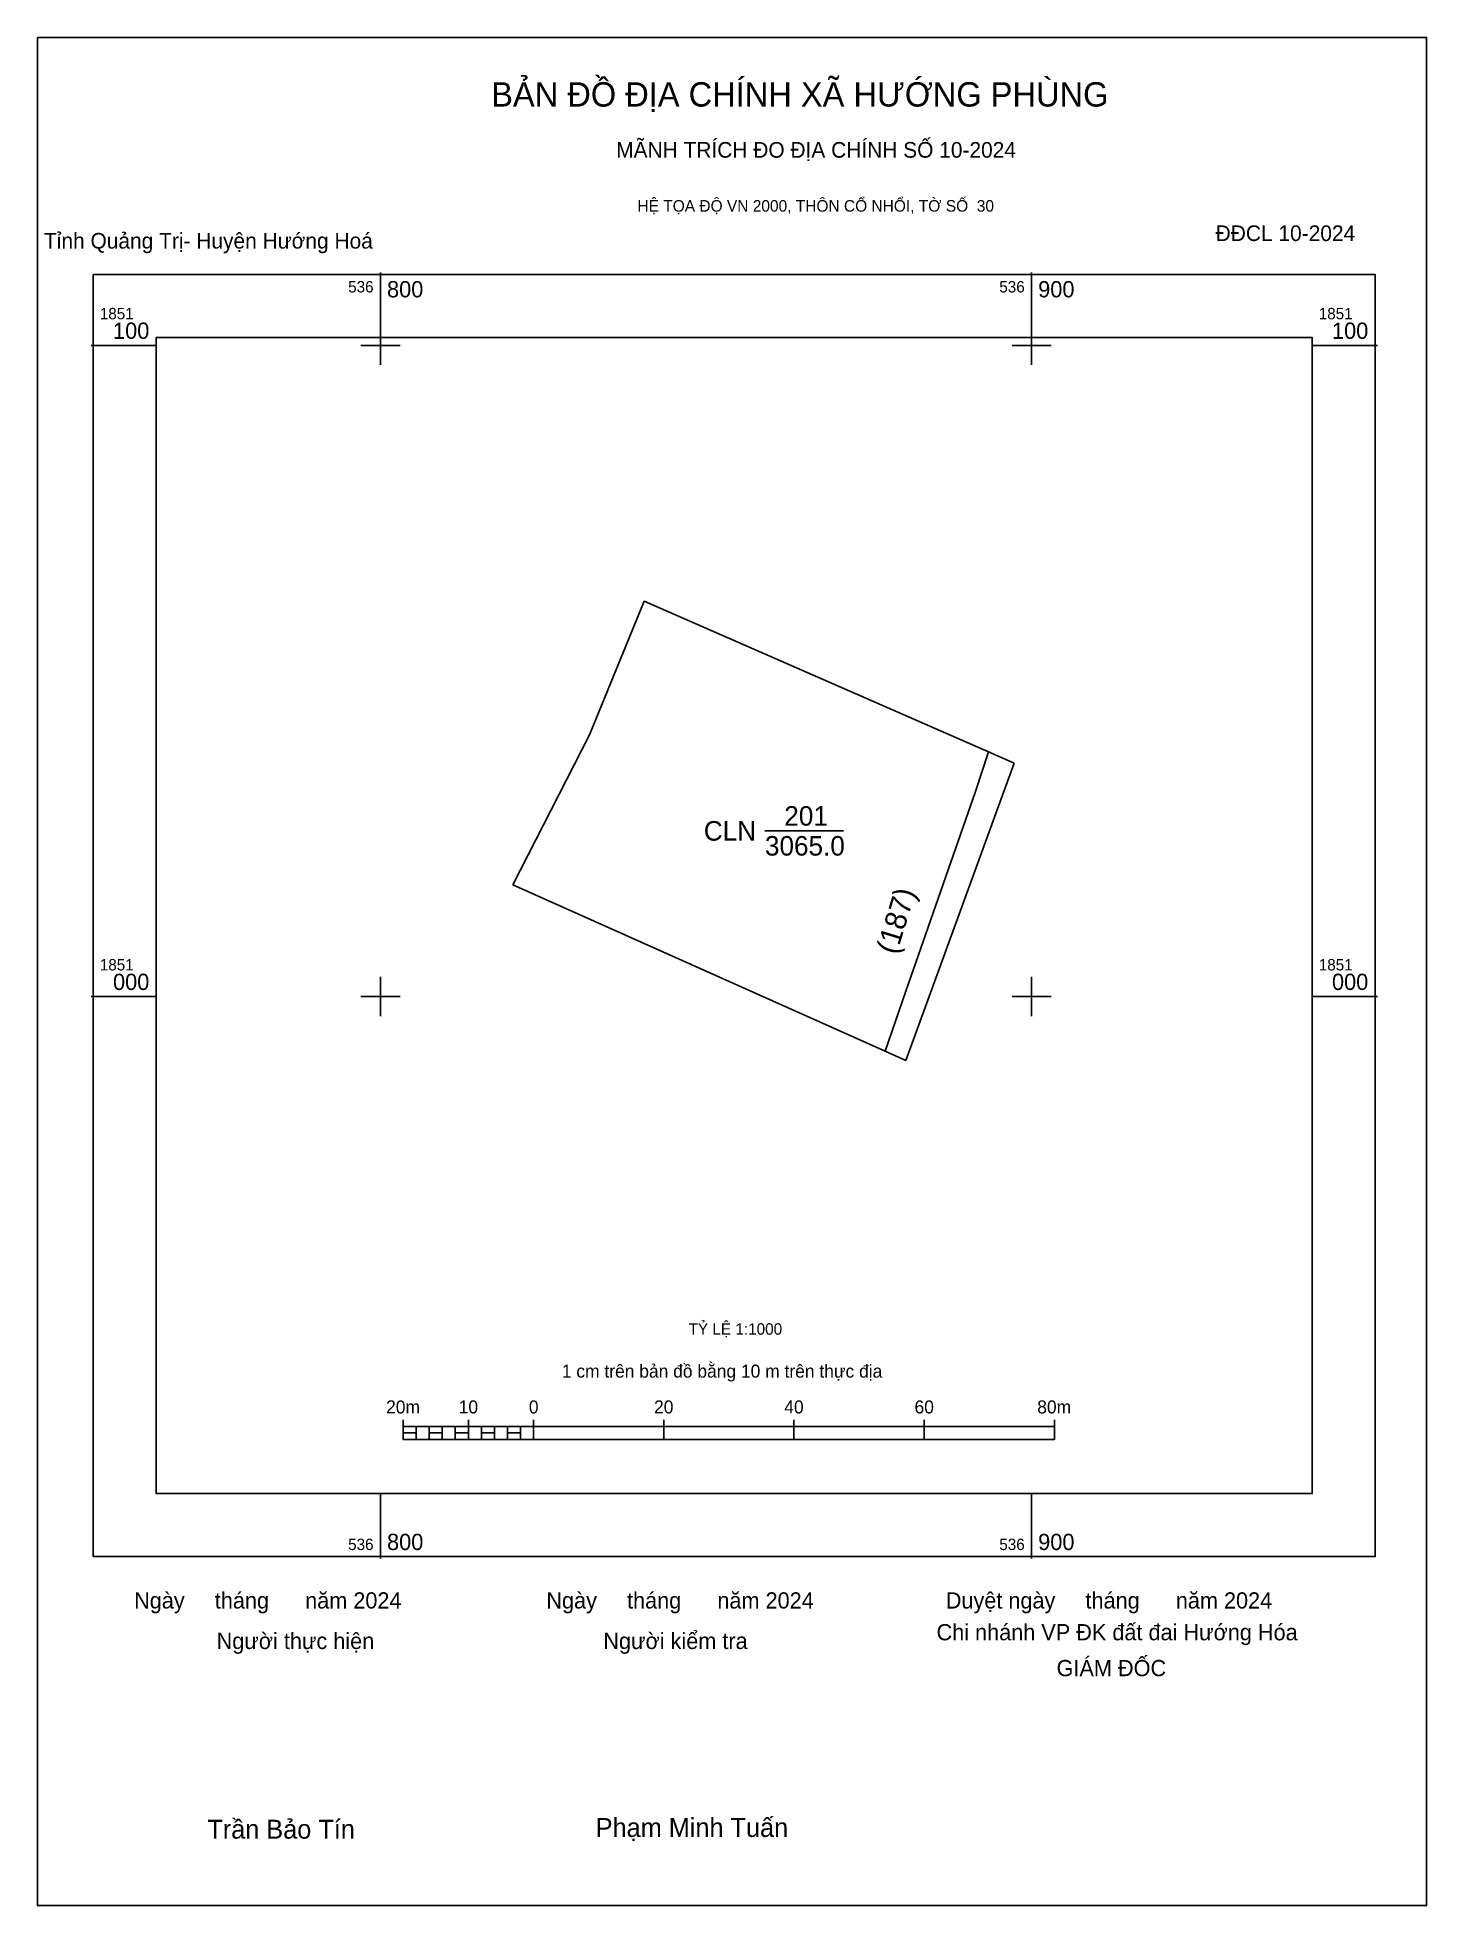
# Model space of a CAD drawing. Extents: x 536747 to 536961, y 1850860 to 1851147.
import ezdxf

# ---------------------------------------------------------------- set-up
doc = ezdxf.new("R2010")
doc.units = 0
for name, color, linetype in [('Level 10', 7, 'Continuous'), ('Level 13', 7, 'Continuous'), ('Level 15', 7, 'Continuous'), ('Level 27', 7, 'Continuous'), ('Level 50', 7, 'Continuous'), ('Level 59', 7, 'Continuous'), ('Level 6', 7, 'Continuous'), ('Level 62', 7, 'Continuous'), ('Level 63', 7, 'Continuous'), ('Level 9', 7, 'Continuous')]:
    doc.layers.add(name, color=color, linetype=linetype)

msp = doc.modelspace()

# ---------------------------------------------------------------- linework, layer by layer
at = {"layer": 'Level 10'}
msp.add_lwpolyline([(536897.31, 1851035.86), (536884.25, 1851000), (536880.67, 1850990.19), (536877.48, 1850991.62), (536820.34, 1851017.16), (536832.08, 1851040.17), (536840.5, 1851060.69), (536858.99, 1851052.6), (536893.39, 1851037.57)], close=True, dxfattribs=at)
at = {"layer": 'Level 15'}
msp.add_lwpolyline([(536747.3, 1851147.3), (536960.66, 1851147.3), (536960.66, 1850860.38), (536747.3, 1850860.38)], close=True, dxfattribs=at)
at = {"layer": 'Level 27'}
for p, q in [((536840.5, 1851060.69), (536840.5, 1851060.7)), ((536858.99, 1851052.6), (536859, 1851052.61)), ((536832.08, 1851040.17), (536832.07, 1851040.17)), ((536897.31, 1851035.86), (536897.32, 1851035.86)), ((536820.34, 1851017.16), (536820.34, 1851017.15)), ((536884.25, 1851000), (536884.26, 1851000))]:
    msp.add_line(p, q, dxfattribs=at)
at = {"layer": 'Level 50'}
msp.add_line((536859.04, 1851025.44), (536871.08, 1851025.44), dxfattribs=at)
at = {"layer": 'Level 59'}
msp.add_lwpolyline([(536877.48, 1850991.62), (536880.69, 1851000.82), (536891.36, 1851031.47), (536893.39, 1851037.57)], dxfattribs=at)
at = {"layer": 'Level 62'}
msp.add_lwpolyline([(536765.57, 1851101.19), (536943.09, 1851101.19), (536943.09, 1850923.67), (536765.57, 1850923.67)], close=True, dxfattribs=at)
at = {"layer": 'Level 63'}
for p, q in [((536800, 1851111.19), (536800, 1851101.19)), ((536900, 1851111.19), (536900, 1851101.19)), ((536800, 1851103), (536800, 1851097)), ((536900, 1851103), (536900, 1851097)), ((536755.57, 1851100), (536765.57, 1851100)), ((536797, 1851100), (536803, 1851100)), ((536897, 1851100), (536903, 1851100)), ((536943.09, 1851100), (536953.09, 1851100)), ((536800, 1851003), (536800, 1850997)), ((536900, 1851003), (536900, 1850997)), ((536755.57, 1851000), (536765.57, 1851000)), ((536797, 1851000), (536803, 1851000)), ((536897, 1851000), (536903, 1851000)), ((536943.09, 1851000), (536953.09, 1851000)), ((536803.49, 1850934.97), (536803.49, 1850931.97)), ((536813.49, 1850934.97), (536813.49, 1850931.97)), ((536823.49, 1850934.97), (536823.49, 1850931.97)), ((536843.49, 1850934.97), (536843.49, 1850931.97)), ((536863.49, 1850934.97), (536863.49, 1850931.97)), ((536883.49, 1850934.97), (536883.49, 1850931.97)), ((536903.49, 1850934.97), (536903.49, 1850931.97)), ((536803.49, 1850933.97), (536903.49, 1850933.97)), ((536803.49, 1850931.97), (536903.49, 1850931.97)), ((536805.49, 1850933.97), (536805.49, 1850931.97)), ((536807.49, 1850933.97), (536807.49, 1850931.97)), ((536809.49, 1850933.97), (536809.49, 1850931.97)), ((536811.49, 1850933.97), (536811.49, 1850931.97)), ((536813.49, 1850933.97), (536813.49, 1850931.97)), ((536815.49, 1850933.97), (536815.49, 1850931.97)), ((536817.49, 1850933.97), (536817.49, 1850931.97)), ((536819.49, 1850933.97), (536819.49, 1850931.97)), ((536821.49, 1850933.97), (536821.49, 1850931.97)), ((536823.49, 1850933.97), (536823.49, 1850931.97)), ((536800, 1850923.67), (536800, 1850913.67)), ((536900, 1850923.67), (536900, 1850913.67))]:
    msp.add_line(p, q, dxfattribs=at)
for points in [[(536755.89, 1851110.87), (536952.77, 1851110.87), (536952.77, 1850913.99), (536755.89, 1850913.99)], [(536803.49, 1850932.97), (536805.49, 1850932.97), (536805.49, 1850931.97), (536803.49, 1850931.97)], [(536803.49, 1850932.97), (536805.49, 1850932.97), (536805.49, 1850931.97), (536803.49, 1850931.97)], [(536807.49, 1850932.97), (536809.49, 1850932.97), (536809.49, 1850931.97), (536807.49, 1850931.97)], [(536811.49, 1850932.97), (536813.49, 1850932.97), (536813.49, 1850931.97), (536811.49, 1850931.97)], [(536815.49, 1850932.97), (536817.49, 1850932.97), (536817.49, 1850931.97), (536815.49, 1850931.97)], [(536819.49, 1850932.97), (536821.49, 1850932.97), (536821.49, 1850931.97), (536819.49, 1850931.97)]]:
    msp.add_lwpolyline(points, close=True, dxfattribs=at)

# ---------------------------------------------------------------- texts
at = {"layer": 'Level 13'}
for s, p in [('201', (536862.01, 1851026.24)), ('CLN', (536849.65, 1851023.94)), ('3065.0', (536859.04, 1851021.64))]:
    msp.add_text(s, height=3, dxfattribs=at).set_placement(p)
msp.add_text('(187)', height=3.271, rotation=72.9453, dxfattribs=at).set_placement((536879.23, 1851006.31))
at = {"layer": 'Level 6'}
msp.add_text('TỶ LỆ 1:1000', height=1.7579, dxfattribs=at).set_placement((536847.31, 1850948.06))
at = {"layer": 'Level 63'}
for s, height, p in [('BẢN ĐỒ ĐỊA CHÍNH XÃ HƯỚNG PHÙNG', 3.7437, (536817, 1851136.67)), ('MÃNH TRÍCH ĐO ĐỊA CHÍNH SỐ 10-2024', 2.4022, (536836.19, 1851128.82)), ('HỆ TỌA ĐỘ VN 2000, THÔN CỔ NHỔI, TỜ SỐ  30', 1.7782, (536839.46, 1851120.53)), ('536', 1.75, (536795.03, 1851108.12)), ('800', 2.5, (536801, 1851107.37)), ('536', 1.75, (536895.03, 1851108.12)), ('900', 2.5, (536901, 1851107.37)), ('1851', 1.75, (536756.89, 1851104)), ('1851', 1.75, (536944.09, 1851104)), ('100', 2.5, (536758.92, 1851101)), ('100', 2.5, (536946.12, 1851101)), ('1851', 1.75, (536756.89, 1851004)), ('000', 2.5, (536758.92, 1851001)), ('1851', 1.75, (536944.09, 1851004)), ('000', 2.5, (536946.12, 1851001)), ('1 cm trên bản đồ bằng 10 m trên thực địa', 2, (536827.85, 1850941.47)), ('20m', 2, (536800.86, 1850935.97)), ('10', 2, (536812.01, 1850935.97)), ('0', 2, (536822.78, 1850935.97)), ('20', 2, (536842.01, 1850935.97)), ('40', 2, (536862.01, 1850935.97)), ('60', 2, (536882.01, 1850935.97)), ('80m', 2, (536900.86, 1850935.97)), ('800', 2.5, (536801, 1850914.99)), ('900', 2.5, (536901, 1850914.99)), ('536', 1.75, (536795.03, 1850914.99)), ('536', 1.75, (536895.03, 1850914.99)), ('Ngày     tháng      năm 2024', 2.4883, (536762.16, 1850906.01)), ('Ngày     tháng      năm 2024', 2.4883, (536825.47, 1850906.01)), ('Duyệt ngày     tháng      năm 2024', 2.4883, (536886.81, 1850906.01)), ('Người kiểm tra', 2.4883, (536834.22, 1850899.79)), ('Chi nhánh VP ĐK đất đai Hướng Hóa', 2.4883, (536885.39, 1850901.13)), ('Người thực hiện', 2.4883, (536774.83, 1850899.79)), ('GIÁM ĐỐC', 2.488, (536903.83, 1850895.62)), ('Phạm Minh Tuấn', 2.9024, (536833.05, 1850870.93)), ('Trần Bảo Tín', 2.9024, (536773.41, 1850870.67))]:
    msp.add_text(s, height=height, dxfattribs=at).set_placement(p)
at = {"layer": 'Level 9'}
for s, p in [('ĐĐCL 10-2024', (536928.26, 1851116.02)), ('Tỉnh Quảng Trị- Huyện Hướng Hoá', (536748.32, 1851114.86))]:
    msp.add_text(s, height=2.4022, dxfattribs=at).set_placement(p)

doc.saveas('drawing.dxf')
